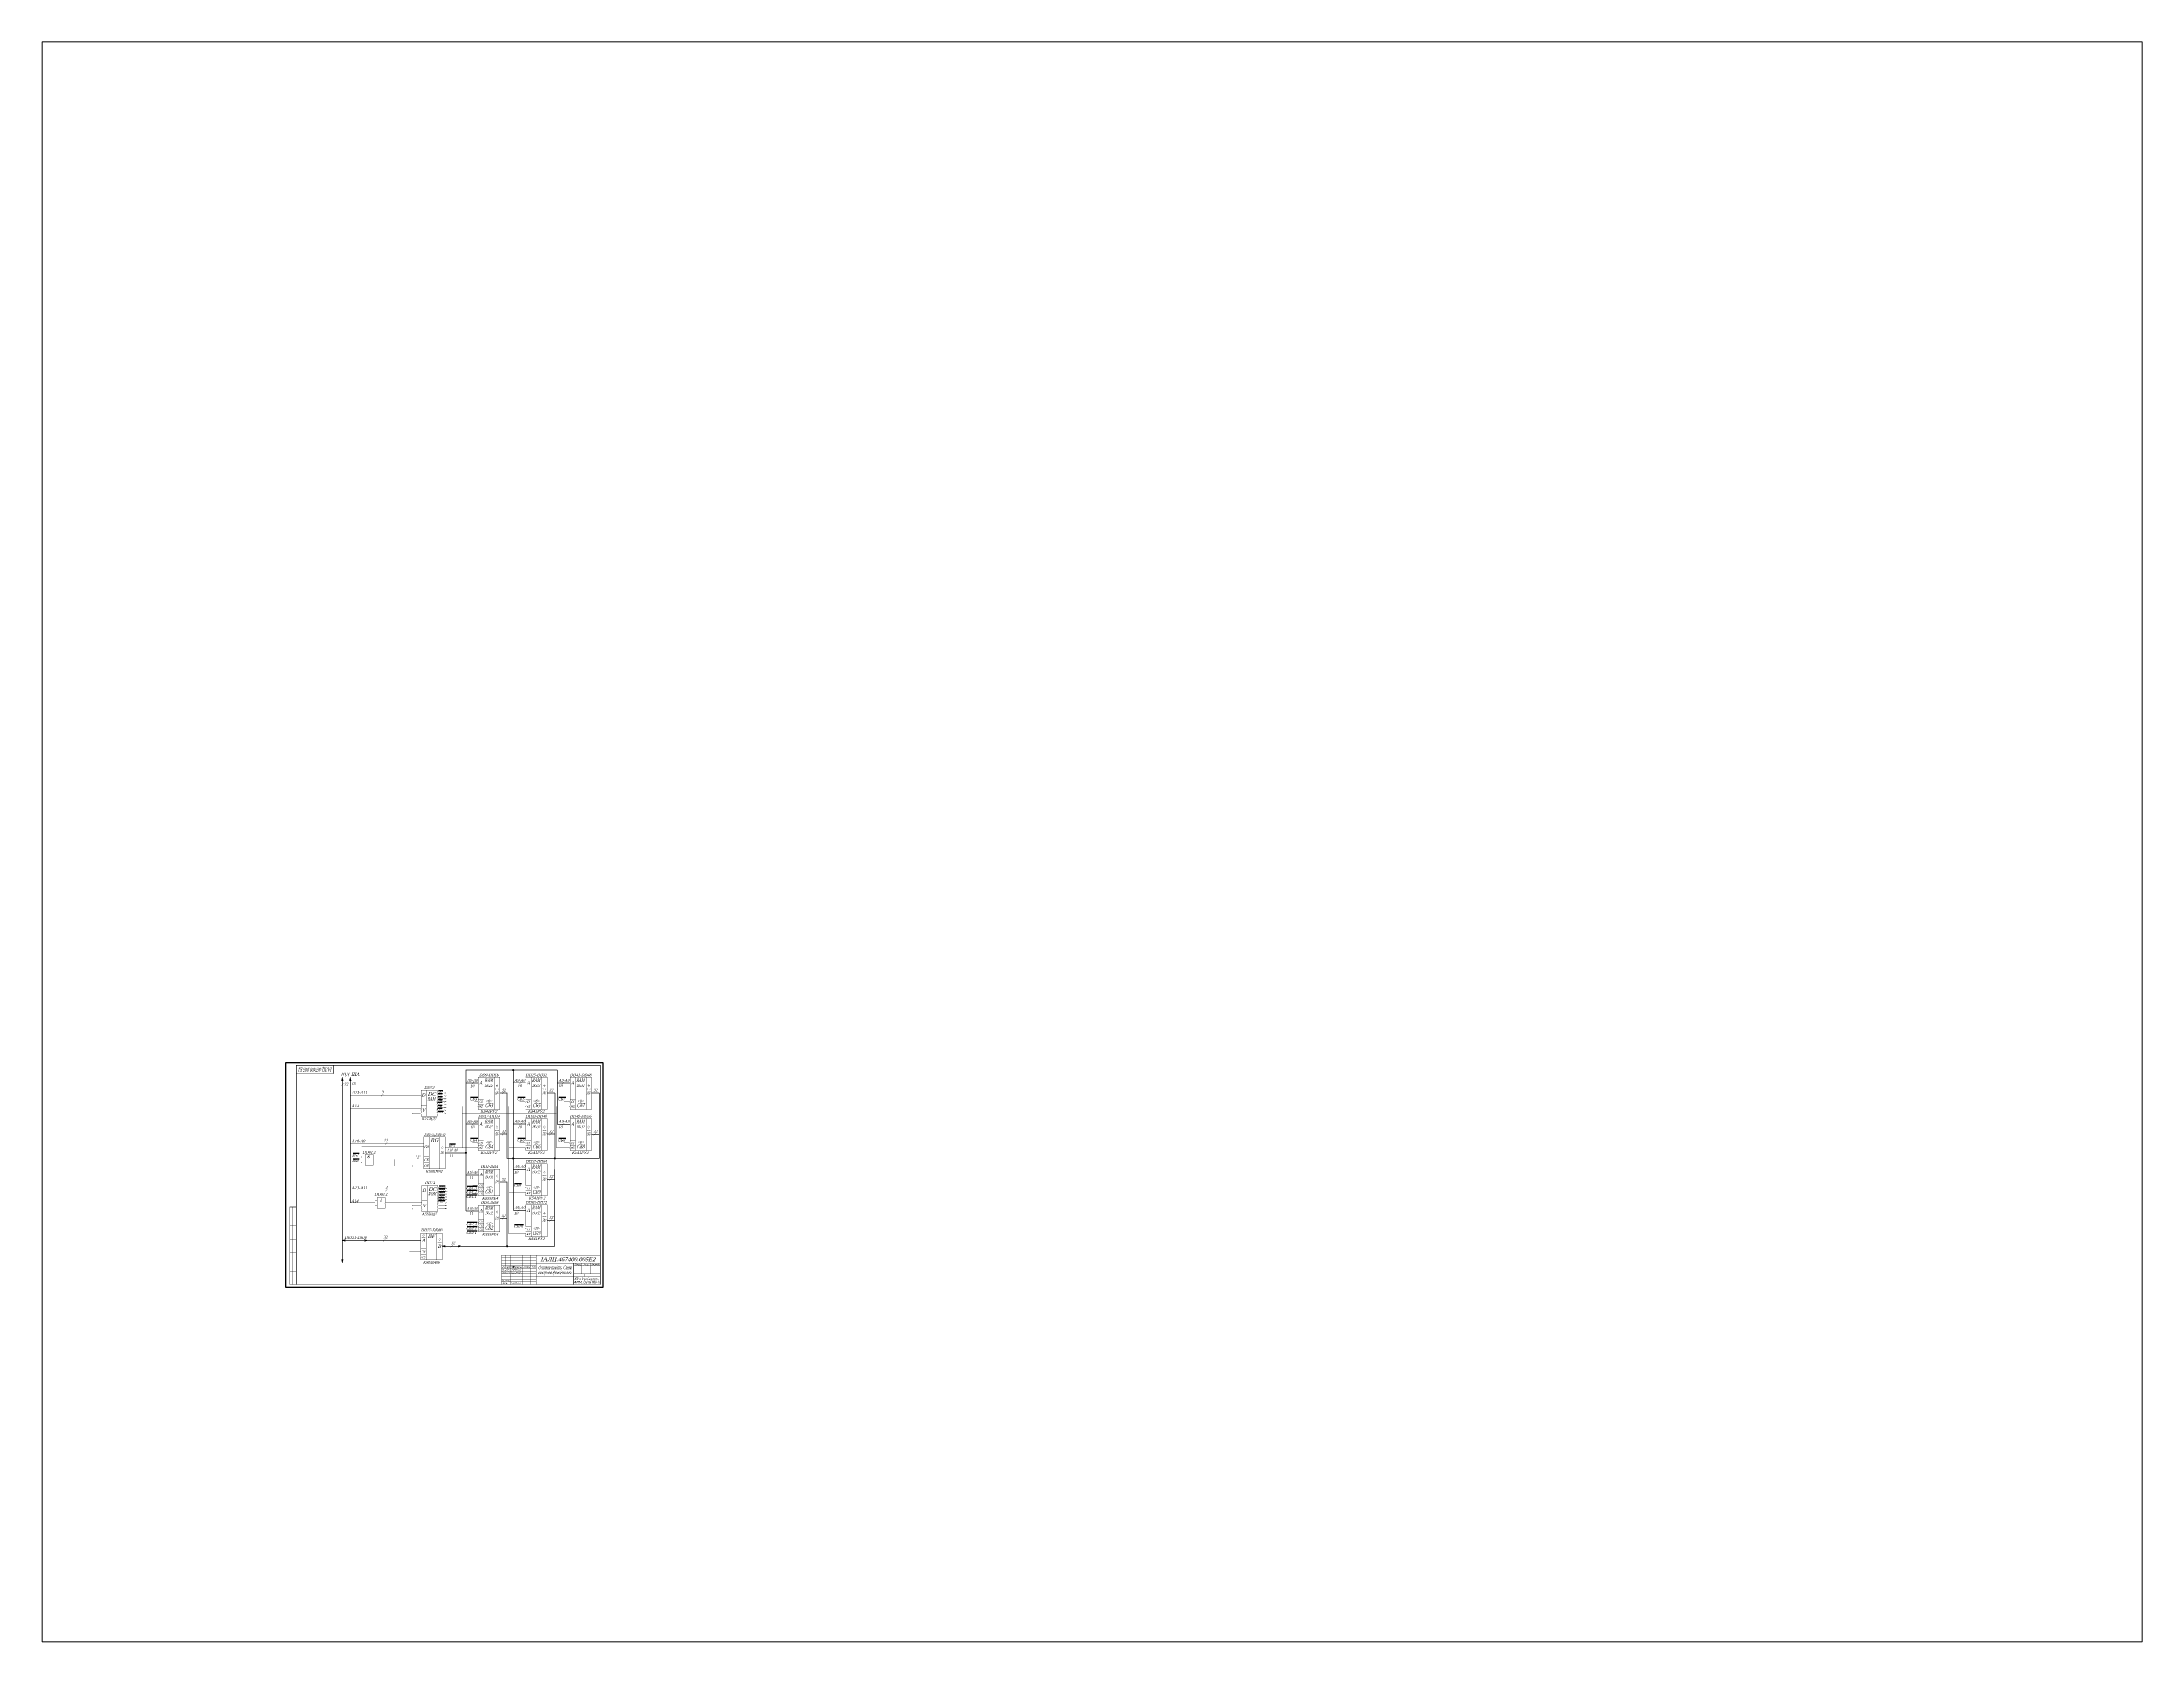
# Paper-space layout 'Layout1' of a CAD drawing. Extents: x 1.05 to 9.45, y 0.8 to 7.2.
# The model-space entities are those that its viewports show. They can reach past a viewport. Long polylines and large blocks are cut down to what shows.
import ezdxf
from ezdxf.enums import TextEntityAlignment as Align

# ---------------------------------------------------------------- set-up
doc = ezdxf.new("R2010")
doc.units = 0
doc.header["$MEASUREMENT"] = 0
doc.layers.get('0').update_dxf_attribs({"linetype": 'CONTINUOUS'})
doc.styles.add('ESKD', font='times.ttf', dxfattribs={"oblique": 15, "height": 5})

msp = doc.modelspace()

# ---------------------------------------------------------------- linework, layer by layer
for p, q in [((594, 420), (0, 420)), ((0, 420), (0, 0)), ((594, 0), (594, 420)), ((0, 0), (594, 0)), ((426.2, 37.6), (427.1, 37.6))]:
    msp.add_line(p, q)
at = {"lineweight": 30}
msp.add_line((204.5, 238.8), (204.5, 238.8), dxfattribs=at)
for points, const_width in [([(20, 400), (90, 400), (90, 415)], 1), ([(107.7, 385.9), (106.1, 391.7), (104.6, 385.9)], 1.2), ([(122.5, 385.9), (121, 391.7), (119.4, 385.9)], 1.2), ([(508.5, 406.3), (336.9, 406.3)], 1.2), ([(337.4, 406.8), (337.4, 142.7)], 1.2), ([(360.5, 348.3), (360.6, 392.8), (400.6, 392.8), (400.6, 332.8), (360.6, 332.8), (360.6, 337.4)], 0.6), ([(370.6, 332.8), (370.6, 392.8)], 0.6), ([(390.6, 332.8), (390.6, 392.8)], 0.6), ([(425.9, 406.2), (425.9, 143.7)], 1.2), ([(449.2, 348.3), (449.2, 392.8), (489.2, 392.8), (489.2, 332.8), (449.2, 332.8), (449.2, 337.4)], 0.6), ([(459.2, 332.8), (459.2, 392.8)], 0.6), ([(479.2, 332.8), (479.2, 392.8)], 0.6), ([(104.3, 377.3), (108.5, 381.5)], 0.3), ([(106.1, 391.7), (106.1, 46.5)], 1.2), ([(118.9, 377.8), (123.1, 382)], 0.3), ([(121, 391.7), (121, 157.9)], 1.2), ([(121.1, 359.4), (253.6, 359.4)], 0.3), ([(178.7, 357.3), (183, 361.6)], 0.3), ([(283.6, 368.8), (283.6, 368.8), (253.6, 368.8), (253.6, 332.1)], 0.6), ([(263.6, 368.8), (263.6, 320)], 0.6), ([(284.7, 363.4), (300.6, 363.4)], 0.3), ([(284.7, 357.9), (300.6, 357.9)], 0.3), ([(296.8, 362.3), (300.6, 363.4), (296.8, 364.4)], 0.3), ([(296.8, 356.9), (300.6, 357.9), (296.8, 358.9)], 0.3), ([(360.8, 382.3), (337.2, 382.3)], 1.2), ([(348.6, 380), (352.8, 384.3)], 0.3), ([(393.6, 370.4), (392.1, 370.9), (393.6, 371.4)], 0.3), ([(392.1, 370.9), (399.1, 370.9)], 0.3), ([(393.7, 376.9), (397.3, 376.9)], 0.3), ([(397.6, 370.4), (399.1, 370.9), (397.6, 371.4)], 0.3), ([(400.5, 363.6), (415.1, 363.6)], 1.2), ([(404.9, 361.3), (409.2, 365.6)], 0.3), ([(414.5, 240.4), (414.5, 364.2)], 1.2), ([(449.2, 382.4), (425.8, 382.4)], 1.2), ([(437.3, 380.1), (441.5, 384.3)], 0.3), ([(482.3, 370.4), (480.8, 370.9), (482.3, 371.4)], 0.3), ([(480.8, 370.9), (487.7, 370.9)], 0.3), ([(482.4, 376.9), (486, 376.9)], 0.3), ([(486.2, 370.4), (487.7, 370.9), (486.2, 371.4)], 0.3), ([(489.2, 363.6), (503.8, 363.6)], 1.2), ([(493.6, 361.4), (497.8, 365.6)], 0.3), ([(565.2, 370.4), (563.7, 370.9), (565.2, 371.4)], 0.3), ([(563.7, 370.9), (570.7, 370.9)], 0.3), ([(569.2, 370.4), (570.7, 370.9), (569.2, 371.4)], 0.3), ([(572.2, 363.6), (586.9, 363.6)], 1.2), ([(253.9, 334.9), (121, 334.9)], 0.3), ([(237.9, 56.5), (237.9, 331)], 0.3), ([(252.6, 331), (237.9, 331)], 0.3), ([(252.7, 324.9), (237.9, 324.9)], 0.3), ([(253.6, 340.9), (263.6, 340.9)], 0.6), ([(253.6, 329.8), (253.6, 326.1)], 0.6), ([(253.6, 323.8), (253.6, 320), (283.6, 320), (283.6, 320)], 0.6), ([(284.7, 352.4), (300.6, 352.4)], 0.3), ([(284.7, 347), (300.6, 347)], 0.3), ([(284.7, 341.7), (300.7, 341.7)], 0.3), ([(284.7, 336.2), (300.7, 336.2)], 0.3), ([(284.7, 331), (300.7, 331)], 0.3), ([(284.7, 325.4), (300.7, 325.4)], 0.3), ([(296.8, 351.4), (300.6, 352.4), (296.8, 353.5)], 0.3), ([(296.8, 346), (300.6, 347), (296.8, 348)], 0.3), ([(296.8, 340.7), (300.7, 341.7), (296.8, 342.7)], 0.3), ([(296.8, 335.2), (300.7, 336.2), (296.8, 337.3)], 0.3), ([(296.8, 329.9), (300.7, 331), (296.8, 332)], 0.3), ([(296.8, 324.3), (300.7, 325.4), (296.8, 326.4)], 0.3), ([(359.5, 338.5), (330.3, 338.5)], 0.3), ([(330.3, 261.4), (330.3, 338.7)], 0.3), ([(359.4, 347.4), (349.4, 347.3)], 0.3), ([(360.3, 351.8), (370.3, 351.8)], 0.6), ([(360.5, 339.6), (360.5, 346.1)], 0.6), ([(360.5, 342.7), (370.5, 342.7)], 0.6), ([(360.6, 271.1), (360.6, 315.6), (400.6, 315.6), (400.6, 255.6), (360.6, 255.6), (360.6, 260.2)], 0.6), ([(370.6, 255.6), (370.6, 315.6)], 0.6), ([(390.6, 255.6), (390.6, 315.6)], 0.6), ([(448.1, 347.4), (438.1, 347.4)], 0.3), ([(449, 351.9), (459, 351.9)], 0.6), ([(449.1, 342.8), (459.1, 342.8)], 0.6), ([(449.2, 339.6), (449.2, 346.2)], 0.6), ([(449.2, 271.1), (449.3, 315.6), (489.3, 315.6), (489.3, 255.6), (449.3, 255.6), (449.3, 260.2)], 0.6), ([(459.3, 255.6), (459.3, 315.6)], 0.6), ([(479.3, 255.6), (479.3, 315.6)], 0.6), ([(531.1, 347.4), (521.1, 347.4)], 0.3), ([(531.9, 351.9), (541.9, 351.9)], 0.6), ([(532.2, 339.6), (532.2, 346.2)], 0.6), ([(258.5, 228.1), (258.5, 281.2), (298.5, 281.2), (298.5, 221.2), (258.5, 221.2), (258.5, 225.8)], 0.6), ([(268.5, 221.2), (268.5, 281.2)], 0.6), ([(288.5, 221.2), (288.5, 281.2)], 0.6), ([(360.6, 305.1), (337.2, 305.1)], 1.2), ([(348.6, 302.8), (352.9, 307.1)], 0.3), ([(393.6, 293.2), (392.1, 293.7), (393.6, 294.2)], 0.3), ([(392.1, 293.7), (399.1, 293.7)], 0.3), ([(393.8, 299.7), (397.3, 299.7)], 0.3), ([(397.6, 293.2), (399.1, 293.7), (397.6, 294.2)], 0.3), ([(400.6, 286.4), (414.7, 286.4)], 1.2), ([(405, 284.1), (409.2, 288.4)], 0.3), ([(449.3, 305.2), (425.9, 305.2)], 1.2), ([(437.3, 302.9), (441.5, 307.1)], 0.3), ([(482.3, 293.2), (480.8, 293.7), (482.3, 294.2)], 0.3), ([(480.8, 293.7), (487.8, 293.7)], 0.3), ([(482.4, 299.7), (486, 299.7)], 0.3), ([(486.3, 293.2), (487.8, 293.7), (486.3, 294.2)], 0.3), ([(489.2, 286.4), (503.8, 286.4)], 1.2), ([(493.6, 284.2), (497.9, 288.4)], 0.3), ([(565.2, 293.2), (563.7, 293.7), (565.2, 294.2)], 0.3), ([(563.7, 293.7), (570.7, 293.7)], 0.3), ([(569.2, 293.2), (570.7, 293.7), (569.2, 294.2)], 0.3), ([(572.2, 286.3), (586.9, 286.3)], 1.2), ([(258.5, 268.9), (121, 268.9)], 1.2), ([(148.6, 243.6), (129.9, 243.6)], 0.3), ([(222.2, 263.3), (222.2, 263.3), (222.2, 263.3), (142.2, 263.3), (142.2, 243.6)], 0.3), ([(257.4, 226.8), (204.5, 226.8), (204.5, 238.8), (163.6, 238.8), (163.6, 238.8)], 0.3), ([(186.1, 266.7), (190.4, 271)], 0.3), ([(258.5, 263.3), (222.2, 263.3)], 0.3), ([(258.5, 238.7), (246.8, 238.7)], 0.3), ([(258.5, 245.2), (268.5, 245.2)], 0.6), ([(291.6, 261.2), (295.2, 261.2)], 0.3), ([(298.5, 251.4), (336.2, 251.4)], 1.2), ([(359.5, 261.3), (298.6, 261.3)], 0.3), ([(309.9, 249.3), (314.1, 253.5)], 0.3), ([(359.5, 270.2), (349.5, 270.1)], 0.3), ([(360.4, 274.6), (370.4, 274.6)], 0.6), ([(360.5, 265.5), (370.5, 265.5)], 0.6), ([(360.6, 262.4), (360.6, 268.9)], 0.6), ([(448.1, 270.2), (438.1, 270.2)], 0.3), ([(449, 274.7), (459, 274.7)], 0.6), ([(449.1, 265.6), (459.1, 265.6)], 0.6), ([(449.2, 262.4), (449.2, 269)], 0.6), ([(531.1, 270.2), (521.1, 270.2)], 0.3), ([(531.9, 274.7), (541.9, 274.7)], 0.6), ([(532.2, 262.4), (532.2, 269)], 0.6), ([(148.6, 233.6), (129.9, 233.6)], 0.3), ([(253.2, 66.9), (231.5, 66.9), (231.5, 214.8), (142.2, 214.8), (142.2, 233.6)], 0.3), ([(258.5, 233.2), (268.5, 233.2)], 0.6), ([(337.4, 210.2), (360.9, 210.2)], 1.2), ([(347.3, 208.1), (351.5, 212.4)], 0.3), ([(360.9, 191.4), (360.9, 221), (400.9, 221), (400.9, 171), (360.9, 171), (360.9, 173.5)], 0.6), ([(370.9, 194.1), (370.9, 221)], 0.6), ([(390.9, 171), (390.9, 221)], 0.6), ([(393.9, 208.2), (397.5, 208.2)], 0.3), ([(400.9, 196.6), (414.5, 196.6)], 1.2), ([(404.6, 194.3), (408.9, 198.6)], 0.3), ([(414.5, 76.5), (414.5, 197.2)], 1.2), ([(449.3, 220.4), (425.9, 220.4)], 1.2), ([(482.3, 208.6), (480.8, 209.1), (482.3, 209.6)], 0.3), ([(480.8, 209.1), (487.8, 209.1)], 0.3), ([(486.3, 208.6), (487.8, 209.1), (486.3, 209.6)], 0.3), ([(167.2, 157.9), (120.4, 157.9)], 0.3), ([(121.1, 181.2), (254.5, 181.2)], 0.3), ([(171.8, 163), (167.2, 163), (167.2, 153), (171.8, 153)], 0.3), ([(186.4, 156.8), (186.4, 148), (171.4, 148), (171.4, 168), (186.4, 168), (186.4, 159.1)], 0.6), ([(186.4, 179.1), (190.7, 183.3)], 0.3), ([(254.8, 158), (187.6, 158)], 0.3), ([(284.8, 190.6), (284.8, 190.6), (254.8, 190.6), (254.8, 153.9)], 0.6), ([(254.8, 162.7), (264.8, 162.7)], 0.6), ([(264.8, 190.6), (264.8, 141.9)], 0.6), ([(285.9, 185.2), (301.9, 185.2)], 0.3), ([(285.9, 179.7), (301.9, 179.7)], 0.3), ([(285.9, 174.3), (301.9, 174.3)], 0.3), ([(285.9, 168.8), (301.9, 168.8)], 0.3), ([(285.9, 163.6), (301.9, 163.6)], 0.3), ([(285.9, 158.1), (301.9, 158.1)], 0.3), ([(298, 184.2), (301.9, 185.2), (298, 186.3)], 0.3), ([(298, 178.7), (301.9, 179.7), (298, 180.8)], 0.3), ([(298, 173.2), (301.9, 174.3), (298, 175.3)], 0.3), ([(298, 167.8), (301.9, 168.8), (298, 169.9)], 0.3), ([(298, 162.5), (301.9, 163.6), (298, 164.6)], 0.3), ([(298, 157), (301.9, 158.1), (298, 159.1)], 0.3), ([(359.8, 190.2), (350, 190.2)], 0.3), ([(359.8, 182.5), (350, 182.5)], 0.3), ([(359.8, 174.7), (350, 174.7)], 0.3), ([(360.9, 194.1), (370.9, 194.1)], 0.6), ([(360.9, 186.4), (370.9, 186.4)], 0.6), ([(360.9, 178.7), (370.9, 178.7)], 0.6), ([(448.1, 185.6), (438.1, 185.6)], 0.3), ([(449, 190.1), (459, 190.1)], 0.6), ([(449.2, 177.8), (449.2, 184.4)], 0.6), ([(20, 5), (8, 5), (8, 150), (20, 150)], 1), ([(13, 5), (13, 150)], 0.5), ([(253.8, 152.8), (237.9, 152.8)], 0.3), ([(253.7, 146.8), (237.9, 146.8)], 0.3), ([(254.8, 151.7), (254.8, 147.9)], 0.6), ([(254.8, 145.7), (254.8, 141.9), (284.8, 141.9), (284.8, 141.9)], 0.6), ([(285.9, 152.8), (301.9, 152.8)], 0.3), ([(285.9, 147.2), (301.9, 147.2)], 0.3), ([(298, 151.8), (301.9, 152.8), (298, 153.8)], 0.3), ([(298, 146.2), (301.9, 147.2), (298, 148.2)], 0.3), ([(337.4, 142.7), (360.9, 142.7)], 1.2), ([(347.3, 140.6), (351.5, 144.9)], 0.3), ([(359.8, 122.7), (350, 122.7)], 0.3), ([(360.9, 123.9), (360.9, 153.5), (400.9, 153.5), (400.9, 103.5), (360.9, 103.5), (360.9, 106)], 0.6), ([(360.9, 126.6), (370.9, 126.6)], 0.6), ([(360.9, 118.9), (370.9, 118.9)], 0.6), ([(370.9, 126.6), (370.9, 153.5)], 0.6), ([(390.9, 103.5), (390.9, 153.5)], 0.6), ([(393.9, 140.7), (397.5, 140.7)], 0.3), ([(400.9, 129.1), (414.5, 129.1)], 1.2), ([(404.6, 126.8), (408.9, 131.1)], 0.3), ([(449.3, 143.7), (425.9, 143.7)], 1.2), ([(482.3, 131.9), (480.8, 132.4), (482.3, 132.9)], 0.3), ([(480.8, 132.4), (487.8, 132.4)], 0.3), ([(486.3, 131.9), (487.8, 132.4), (486.3, 132.9)], 0.3), ([(8, 115), (20, 115)], 0.5), ([(8, 90), (20, 90)], 0.5), ([(253.2, 87.5), (106.1, 87.5)], 1.2), ([(106.3, 87.5), (112.1, 89.1)], 1.2), ([(106.3, 87.5), (112.1, 86)], 1.2), ([(147.1, 85.9), (152.9, 87.5), (147.1, 89.1)], 1.2), ([(182.4, 85.4), (186.7, 89.6)], 0.3), ([(253.2, 68.1), (253.2, 101.3), (293.2, 101.3), (293.2, 51.3), (253.2, 51.3), (253.2, 55.5)], 0.6), ([(256.2, 92), (254.7, 92.5), (256.2, 93)], 0.3), ([(254.7, 92.5), (261.6, 92.5)], 0.3), ([(256.6, 97), (260.1, 97)], 0.3), ([(260.1, 92), (261.6, 92.5), (260.1, 93)], 0.3), ([(263.2, 51.3), (263.2, 101.3)], 0.6), ([(283.2, 51.3), (283.2, 101.3)], 0.6), ([(286.1, 83.8), (284.6, 84.3), (286.1, 84.8)], 0.3), ([(284.6, 84.3), (291.6, 84.3)], 0.3), ([(286.3, 89.6), (289.9, 89.6)], 0.3), ([(290.1, 83.8), (291.6, 84.3), (290.1, 84.8)], 0.3), ([(293.1, 76.7), (298.9, 78.2)], 1.2), ([(308.9, 74.6), (313.2, 78.9)], 0.3), ([(322.9, 75.2), (328.7, 76.7), (322.9, 78.3)], 1.2), ([(359.8, 115), (350, 115)], 0.3), ([(359.8, 107.1), (350, 107.1)], 0.3), ([(360.9, 111.2), (370.9, 111.2)], 0.6), ([(448.1, 108.9), (438.1, 108.9)], 0.3), ([(449, 113.4), (459, 113.4)], 0.6), ([(449.2, 101.1), (449.2, 107.7)], 0.6), ([(8, 65), (20, 65)], 0.5), ([(107.7, 52.3), (106.1, 46.5), (104.6, 52.3)], 1.2), ([(252.1, 56.6), (237.9, 56.6)], 0.3), ([(253.2, 71.8), (263.2, 71.8)], 0.6), ([(253.2, 57.7), (253.2, 68.1)], 0.6), ([(253.2, 61.8), (263.2, 61.8)], 0.6), ([(293.1, 76.7), (298.9, 75.1)], 1.2), ([(293.2, 76.7), (503.4, 76.7)], 1.2), ([(404, 5), (404, 60), (589, 60)], 1), ([(404, 40), (469, 40)], 0.6), ([(404, 55), (469, 55)], 0.4), ([(404, 50), (469, 50)], 0.4), ([(404, 45), (469, 45)], 0.4), ([(411, 60), (411, 35)], 0.6), ([(421, 5), (421, 60)], 0.6), ([(444, 5), (444, 60)], 0.6), ([(459, 5), (459, 60)], 0.6), ([(469, 5), (469, 60)], 0.8), ([(469, 45), (589, 45)], 0.8), ([(539, 5), (539, 45)], 0.8), ([(539, 40), (589, 40)], 0.6), ([(544, 25), (544, 40)], 0.4), ([(549, 25), (549, 40)], 0.4), ([(554, 25), (554, 45)], 0.6), ([(571, 25), (571, 45)], 0.6), ([(8, 30), (20, 30)], 0.5), ([(404, 35), (469, 35)], 0.6), ([(404, 30), (469, 30)], 0.4), ([(404, 25), (469, 25)], 0.4), ([(404, 20), (469, 20)], 0.4), ([(404, 15), (469, 15)], 0.4), ([(404, 10), (469, 10)], 0.4), ([(469, 20), (589, 20)], 0.8), ([(539, 25), (589, 25)], 0.6), ([(559, 20), (559, 25)], 0.6)]:
    msp.add_lwpolyline(points, dxfattribs=dict(const_width=const_width))
for points, const_width in [([(20, 415), (20, 5), (589, 5), (589, 415)], 1), ([(395.5, 374.4), (397.3, 376.9), (395.5, 379.3), (393.7, 376.9)], 0.3), ([(484.2, 374.5), (486, 376.9), (484.2, 379.3), (482.4, 376.9)], 0.3), ([(395.5, 297.2), (397.3, 299.7), (395.5, 302.1), (393.8, 299.7)], 0.3), ([(484.2, 297.3), (486, 299.7), (484.2, 302.1), (482.4, 299.7)], 0.3), ([(148.6, 228.6), (148.6, 248.6), (163.6, 248.6), (163.6, 228.6)], 0.6), ([(293.4, 258.8), (295.2, 261.2), (293.4, 263.6), (291.6, 261.2)], 0.3), ([(395.7, 205.7), (397.5, 208.2), (395.7, 210.6), (393.9, 208.2)], 0.3), ([(395.7, 138.2), (397.5, 140.7), (395.7, 143.1), (393.9, 140.7)], 0.3), ([(258.4, 94.5), (260.1, 97), (258.4, 99.4), (256.6, 97)], 0.3), ([(288.1, 87.2), (289.9, 89.6), (288.1, 92.1), (286.3, 89.6)], 0.3)]:
    msp.add_lwpolyline(points, close=True, dxfattribs=dict(const_width=const_width))
for points, const_width in [([(424.9, 406.2, 1), (426.9, 406.2, 1)], 1.97), ([(282.5, 363.4, 1), (284.7, 363.4, 1)], 0.25), ([(282.5, 358, 1), (284.7, 358, 1)], 0.25), ([(282.5, 352.5, 1), (284.7, 352.5, 1)], 0.25), ([(237.6, 324.9, 1), (238.3, 324.9, 1)], 0.75), ([(252.5, 331, 1), (254.7, 331, 1)], 0.25), ([(252.5, 325, 1), (254.7, 325, 1)], 0.25), ([(282.5, 347.1, 1), (284.7, 347.1, 1)], 0.25), ([(282.5, 341.7, 1), (284.7, 341.7, 1)], 0.25), ([(282.5, 336.3, 1), (284.7, 336.3, 1)], 0.25), ([(282.5, 331, 1), (284.7, 331, 1)], 0.25), ([(282.5, 325.5, 1), (284.7, 325.5, 1)], 0.25), ([(359.4, 347.3, 1), (361.6, 347.3, 1)], 0.25), ([(359.5, 338.5, 1), (361.7, 338.5, 1)], 0.25), ([(417.4, 325.1, 1), (418.2, 325.1, 1)], 0.75), ([(448, 347.3, 1), (450.3, 347.3, 1)], 0.25), ([(448.1, 338.5, 1), (450.4, 338.5, 1)], 0.25), ([(505.9, 325.1, 1), (506.6, 325.1, 1)], 0.75), ([(531, 347.3, 1), (533.3, 347.3, 1)], 0.25), ([(141.9, 243.7, 1), (142.6, 243.7, 1)], 0.75), ([(329.9, 261.4, 1), (330.7, 261.4, 1)], 0.75), ([(336.4, 251.4, 1), (338.4, 251.4, 1)], 1.97), ([(359.4, 270.1, 1), (361.7, 270.1, 1)], 0.25), ([(359.5, 261.3, 1), (361.8, 261.3, 1)], 0.25), ([(424.9, 241, 1), (426.9, 241, 1)], 1.97), ([(448.1, 270.1, 1), (450.3, 270.1, 1)], 0.25), ([(448.2, 261.3, 1), (450.4, 261.3, 1)], 0.25), ([(502.9, 241, 1), (504.8, 241, 1)], 1.97), ([(531, 270.1, 1), (533.3, 270.1, 1)], 0.25), ([(141.9, 233.6, 1), (142.6, 233.6, 1)], 0.75), ([(237.5, 226.7, 1), (238.3, 226.7, 1)], 0.75), ([(257.4, 227, 1), (259.6, 227, 1)], 0.25), ([(185.4, 158, 1), (187.6, 158, 1)], 0.25), ([(283.7, 185.2, 1), (285.9, 185.2, 1)], 0.25), ([(283.7, 179.8, 1), (285.9, 179.8, 1)], 0.25), ([(283.7, 174.4, 1), (285.9, 174.4, 1)], 0.25), ([(283.7, 169, 1), (285.9, 169, 1)], 0.25), ([(283.7, 163.6, 1), (285.9, 163.6, 1)], 0.25), ([(283.7, 158.1, 1), (285.9, 158.1, 1)], 0.25), ([(359.8, 190.3, 1), (362, 190.3, 1)], 0.25), ([(359.8, 182.6, 1), (362, 182.6, 1)], 0.25), ([(359.8, 174.7, 1), (362, 174.7, 1)], 0.25), ([(448.1, 185.5, 1), (450.3, 185.5, 1)], 0.25), ([(237.6, 152.7, 1), (238.3, 152.7, 1)], 0.75), ([(237.6, 146.7, 1), (238.3, 146.7, 1)], 0.75), ([(253.7, 152.8, 1), (256, 152.8, 1)], 0.25), ([(253.7, 146.8, 1), (256, 146.8, 1)], 0.25), ([(283.7, 152.8, 1), (285.9, 152.8, 1)], 0.25), ([(283.7, 147.3, 1), (286, 147.3, 1)], 0.25), ([(359.8, 122.7, 1), (362, 122.7, 1)], 0.25), ([(359.8, 115, 1), (362, 115, 1)], 0.25), ([(359.8, 107.1, 1), (362, 107.1, 1)], 0.25), ([(413.5, 76.7, 1), (415.5, 76.7, 1)], 1.97), ([(448.1, 108.8, 1), (450.3, 108.8, 1)], 0.25), ([(252, 56.6, 1), (254.3, 56.6, 1)], 0.25)]:
    msp.add_lwpolyline(points, format="xyb", close=True, dxfattribs=dict(const_width=const_width))
for points, const_width in [([(508.5, 406.3), (508.5, 305)], 1.2), ([(532.2, 348.3), (532.2, 392.8), (572.2, 392.8), (572.2, 332.8), (532.2, 332.8), (532.2, 337.4)], 0.6), ([(542.2, 332.8), (542.2, 392.8)], 0.6), ([(562.2, 332.8), (562.2, 392.8)], 0.6), ([(283.6, 368.8), (283.6, 364.5)], 0.6), ([(283.6, 362.3), (283.6, 359.1)], 0.6), ([(283.6, 356.8), (283.6, 353.7)], 0.6), ([(414.5, 241), (503.8, 241), (503.8, 363.6)], 1.2), ([(586.9, 363.6), (586.9, 241), (503.8, 241)], 1.2), ([(532.2, 382.2), (522.3, 382.2), (508.5, 382.2)], 1.2), ([(517, 380.1), (521.2, 384.3)], 0.3), ([(563.7, 370.9), (570.7, 370.9)], 0.3), ([(563.7, 370.9), (570.7, 370.9)], 0.3), ([(565.4, 376.9), (568.9, 376.9)], 0.3), ([(576.6, 361.4), (580.8, 365.6)], 0.3), ([(283.6, 348.3), (283.6, 351.4)], 0.6), ([(283.6, 342.8), (283.6, 346)], 0.6), ([(283.6, 337.4), (283.6, 340.6)], 0.6), ([(283.6, 332.1), (283.6, 335.2)], 0.6), ([(283.6, 326.6), (283.6, 329.8)], 0.6), ([(283.6, 320), (283.6, 324.3)], 0.6), ([(531.1, 338.5), (522.4, 338.5), (506.2, 338.5), (506.2, 325.1), (438.9, 325.1), (330.3, 325.1)], 0.3), ([(448.1, 338.6), (438.9, 338.5), (417.8, 338.6), (417.8, 325.1), (417.8, 261.3), (448.2, 261.3)], 0.3), ([(506.2, 325.1), (506.2, 261.3), (531.1, 261.3)], 0.3), ([(532.1, 342.8), (542.1, 342.8)], 0.6), ([(532.2, 271.1), (532.2, 315.6), (572.2, 315.6), (572.2, 255.6), (532.2, 255.6), (532.2, 260.2)], 0.6), ([(542.2, 255.6), (542.2, 315.6)], 0.6), ([(562.2, 255.6), (562.2, 315.6)], 0.6), ([(508.5, 305), (522.3, 305), (532.2, 305)], 1.2), ([(517, 302.9), (521.2, 307.1)], 0.3), ([(563.7, 293.7), (570.7, 293.7)], 0.3), ([(565.4, 299.7), (568.9, 299.7)], 0.3), ([(576.6, 284.2), (580.8, 288.4)], 0.3), ([(417.8, 261.3), (417.8, 176.7), (448.2, 176.7)], 0.3), ([(503.8, 241), (503.4, 76.7)], 1.2), ([(532.1, 265.6), (542.1, 265.6)], 0.6), ([(434, 218.3), (438.3, 222.5)], 0.3), ([(449.2, 186.5), (449.3, 231), (489.3, 231), (489.3, 171), (449.3, 171), (449.3, 175.6)], 0.6), ([(459.3, 171), (459.3, 231)], 0.6), ([(479.3, 171), (479.3, 231)], 0.6), ([(480.8, 209.1), (487.8, 209.1)], 0.3), ([(480.8, 209.1), (487.8, 209.1)], 0.3), ([(482.4, 215.1), (486, 215.1)], 0.3), ([(489.3, 201.7), (503.8, 201.7)], 1.2), ([(493.6, 199.6), (497.9, 203.8)], 0.3), ([(284.8, 190.6), (284.8, 186.3)], 0.6), ([(284.8, 184.1), (284.8, 180.9)], 0.6), ([(284.8, 178.7), (284.8, 175.5)], 0.6), ([(284.8, 170.1), (284.8, 173.3)], 0.6), ([(284.8, 164.7), (284.8, 167.8)], 0.6), ([(284.8, 159.3), (284.8, 162.4)], 0.6), ([(284.8, 153.9), (284.8, 157)], 0.6), ([(360.9, 189.1), (360.9, 183.7)], 0.6), ([(360.9, 181.4), (360.9, 175.8)], 0.6), ([(370.9, 194.1), (370.9, 186.4)], 0.6), ([(370.9, 186.4), (370.9, 178.7)], 0.6), ([(370.9, 178.7), (370.9, 171)], 0.6), ([(448.2, 100), (417.8, 100), (417.8, 176.7)], 0.3), ([(449.1, 181), (459.1, 181)], 0.6), ([(284.8, 148.4), (284.8, 151.7)], 0.6), ([(284.8, 141.9), (284.8, 146.2)], 0.6), ([(360.9, 121.6), (360.9, 116.2)], 0.6), ([(370.9, 126.6), (370.9, 118.9)], 0.6), ([(370.9, 118.9), (370.9, 111.2)], 0.6), ([(434, 141.6), (438.3, 145.8)], 0.3), ([(449.2, 109.8), (449.3, 154.3), (489.3, 154.3), (489.3, 94.3), (449.3, 94.3), (449.3, 98.9)], 0.6), ([(459.3, 94.3), (459.3, 154.3)], 0.6), ([(479.3, 94.3), (479.3, 154.3)], 0.6), ([(480.8, 132.4), (487.8, 132.4)], 0.3), ([(480.8, 132.4), (487.8, 132.4)], 0.3), ([(482.4, 138.4), (486, 138.4)], 0.3), ([(489.3, 125), (503.8, 125)], 1.2), ([(493.6, 122.9), (497.9, 127.1)], 0.3), ([(360.9, 108.3), (360.9, 113.9)], 0.6), ([(370.9, 111.2), (370.9, 103.5)], 0.6), ([(449.1, 104.3), (459.1, 104.3)], 0.6)]:
    msp.add_lwpolyline(points, dxfattribs=dict(at, const_width=const_width))
at = {"lineweight": 30, "const_width": 0.3}
for points in [[(567.1, 374.5), (568.9, 376.9), (567.1, 379.3), (565.4, 376.9)], [(567.1, 297.3), (568.9, 299.7), (567.1, 302.1), (565.4, 299.7)], [(484.2, 212.7), (486, 215.1), (484.2, 217.5), (482.4, 215.1)], [(484.2, 136), (486, 138.4), (484.2, 140.8), (482.4, 138.4)]]:
    msp.add_lwpolyline(points, close=True, dxfattribs=at)
at = {"lineweight": 30, "const_width": 0.25}
for points in [[(531.1, 338.5, 1), (533.3, 338.5, 1)], [(531.1, 261.3, 1), (533.3, 261.3, 1)], [(448.2, 176.7, 1), (450.4, 176.7, 1)], [(448.2, 100, 1), (450.4, 100, 1)]]:
    msp.add_lwpolyline(points, format="xyb", close=True, dxfattribs=at)
msp.add_circle((426.7, 38.2), 0.462)

# ---------------------------------------------------------------- texts
at = {"style": 'ESKD', "oblique": 15}
for s, height, rotation, width, p, p2 in [('ІАЛЦ.467400.005 Е2', 7, 180, 0.684859, (86.8, 410.5), (24.4, 410.5)), ('Дата', 3.3, 358.384, 0.787114, (459.9, 36), (467.6, 35.8)), ('Аркушiв', 3.3, 359.3987, 0.840496, (571.8, 40.9), (587.1, 40.8)), ('КПІ ім. Ігоря Сікорського,', 5, 359.7985, 0.545569, (540.4, 13.3), (586, 13.1))]:
    msp.add_text(s, height=height, rotation=rotation, dxfattribs=dict(at, width=width)).set_placement(p, p2, align=Align.FIT)
for s, height, p in [('ШД', 6, (103.4, 395.6)), ('ША', 6, (122.5, 395.3)), ('32', 5, (109.2, 377.7)), ('15', 5, (123.1, 378.4)), ('A13-A11', 5, (123.9, 362.1)), ('%%OСБ4', 3, (284.4, 358.9)), ('%%OСБ5', 3, (284.7, 353.5)), ('%%OСБ3', 3, (285, 364.3)), ('%%OСБ3', 5, (344.5, 349.8)), ('10', 5, (345.3, 374.3)), ('32', 5, (404.2, 366.6)), ('%%OСБ5', 5, (433.1, 349.8)), ('10', 5, (433.9, 374.4)), ('32', 5, (492.9, 366.6)), ('%%OСБ7', 5, (509.4, 349.8)), ('10', 5, (510.2, 374.4)), ('32', 5, (575.8, 366.6)), ('A14', 5, (123.3, 336.9)), ('%%OСБ7', 3, (284.1, 342.5)), ('%%OСБ9', 3, (284.1, 331.5)), ('%%OСБ8', 3, (284.3, 337.2)), ('%%OСБ10', 3, (284.3, 326.1)), ('%%OСБ6', 3, (284.4, 347.9)), ('A10-A0', 5, (123.4, 270.9)), ('%%OСБ4', 5, (344.5, 272.6)), ('10', 5, (345.3, 297.1)), ('32', 5, (404.2, 289.4)), ('%%OСБ6', 5, (433.2, 272.6)), ('10', 5, (434, 297.2)), ('32', 5, (492.9, 289.4)), ('%%OСБ8', 5, (509.4, 272.6)), ('10', 5, (510.2, 297.2)), ('32', 5, (575.8, 289.4)), ('"1"', 5, (242.3, 241.4)), ('CE', 4.5, (258.8, 235.9)), ('11', 5, (305.5, 243.5)), ('OE', 4.5, (258.7, 224.7)), ('11', 5, (343.1, 202.3)), ('32', 5, (403.5, 199.1)), ('10', 5, (427.3, 212.6)), ('32', 5, (492.9, 204.8)), ('A14', 5, (122.8, 159.1)), ('A13-A11', 5, (123.6, 183.5)), ('%%OСБ2.2', 3, (285.2, 164.1)), ('%%OСБ2.3', 3, (285.4, 158.8)), ('%%OСБ1.2', 3, (285.5, 180.4)), ('%%OСБ2.1', 3, (285.5, 169.5)), ('%%OСБ1.3', 3, (285.8, 175)), ('%%OСБ1.1', 3, (286.1, 185.9)), ('%%OСБ1.1', 5, (337.8, 167.1)), ('%%OСБ1.3', 5, (338, 183.1)), ('%%OСБ1.2', 5, (338, 175.3)), ('%%OСБ9', 5, (426.5, 188)), ('%%OСБ2.3', 5, (338, 115.5)), ('11', 5, (343.1, 134.8)), ('32', 5, (403.5, 131.6)), ('10', 5, (427.3, 135.9)), ('32', 5, (492.9, 128.1)), ('DIO31-DIO0', 5, (110.3, 90.4)), ('32', 5, (182.9, 91.2)), ('32', 5, (309.4, 80.5)), ('%%OСБ2.2', 5, (338, 107.7)), ('%%OСБ2.1', 5, (338, 99.6)), ('%%OСБ10', 5, (426.5, 111.3)), ('Арк.', 3.3, (557.3, 40.8)), ('Затв.', 3.3, (405, 6.1)), ('ФПМ, група КВ-11', 4, (539.1, 7.3))]:
    msp.add_text(s, height=height, dxfattribs=at).set_placement(p)
for s, height, p in [('DD9-DD16', 5, (380.2, 394.7)), ('DD25-DD32', 5, (468.9, 394.7)), ('DD41-DD48', 5, (551.8, 394.7)), ('3', 5, (180.9, 362.7)), ('D', 6, (257.8, 356.6)), ('DD73', 5, (268.7, 371.6)), ('DC', 7, (273.3, 358)), ('A', 6, (365.3, 379.4)), ('A', 6, (454, 379.4)), ('A', 6, (536.9, 379.4)), ('V', 6, (258, 328)), ('DD17-DD24', 5, (380.2, 317.5)), ('DD33-DD40', 5, (468.9, 317.5)), ('DD49-DD56', 5, (551.8, 317.5)), ('11', 5, (187.5, 272.9)), ('DD75,DD76', 5, (278.8, 283.2)), ('RG', 7, (278.4, 271.5)), ('A', 6, (365.3, 302.2)), ('A', 6, (454, 302.2)), ('A', 6, (536.9, 302.2)), ('DD81.1', 5, (156.2, 250.1)), ('&', 5, (155.3, 241.5)), ('DI', 5.5, (263.1, 260.2)), ('DD57-DD64', 5, (468.9, 232.9)), ('DD74', 5, (269.9, 193.4)), ('A', 6, (365.6, 207.9)), ('DD1-DD4', 5, (381.2, 223.2)), ('A', 6, (454, 217.6)), ('DD82.1', 5, (178.6, 171.5)), ('1', 5, (178, 160.8)), ('3', 5, (188.5, 184.5)), ('D', 6, (259, 178.4)), ('DC', 7, (274.5, 179.9)), ('DD5-DD8', 5, (381.2, 155.7)), ('DD65-DD72', 5, (468.9, 156.2)), ('V', 6, (259.2, 149.9)), ('A', 6, (365.6, 140.3)), ('A', 6, (454, 140.9)), ('DD77-DD80', 5, (273.1, 104.4)), ('A', 6, (257.9, 84.5)), ('BF', 7, (272.3, 92.1)), ('B', 6, (287.7, 73.4))]:
    msp.add_text(s, height=height, dxfattribs=at).set_placement(p, align=Align.CENTER)
for s, height, width, p, p2 in [('RAM', 7, 0.618396, (265.3, 349.1), (279.9, 349.1)), ('A9-A0', 5, 0.981695, (339.2, 384.7), (359.3, 384.7)), ('RAM', 7, 0.638692, (372.2, 383.9), (387.3, 383.9)), ('1Kx32', 5, 0.738781, (372.2, 374.8), (387.1, 374.8)), ('DIO', 5.5, 0.42749, (391.9, 361.2), (398.1, 361.2)), ('A9-A0', 5, 0.981695, (427.8, 384.8), (447.9, 384.8)), ('RAM', 7, 0.638692, (460.9, 384), (475.9, 384)), ('1Kx32', 5, 0.738781, (460.9, 374.8), (475.7, 374.8)), ('DIO', 5.5, 0.42749, (480.6, 361.2), (486.7, 361.2)), ('A9-A0', 5, 0.981695, (510.8, 384.8), (530.9, 384.8)), ('RAM', 7, 0.638692, (543.9, 384), (558.9, 384)), ('1Kx32', 5, 0.738781, (543.9, 374.8), (558.7, 374.8)), ('DIO', 5.5, 0.42749, (563.5, 361.2), (569.7, 361.2)), ('К555ИД7', 5, 0.914207, (254.2, 312.7), (281.7, 312.7)), ('CS', 4, 0.827434, (362.2, 344.8), (368.2, 344.8)), ('W/R', 4, 0.567794, (362.2, 336.1), (368.6, 336.1)), ('К541РУ2', 5, 1.063016, (364.7, 326.7), (395.6, 326.7)), ('СБ3', 7, 0.809152, (373, 336.9), (387.6, 336.9)), ('<8>', 5, 1.023525, (374.2, 346), (386.5, 346)), ('CS', 4, 0.827434, (450.9, 344.8), (456.9, 344.8)), ('W/R', 4, 0.567794, (450.9, 336.2), (457.2, 336.2)), ('К541РУ2', 5, 1.063016, (453.4, 326.7), (484.2, 326.7)), ('СБ5', 7, 0.809152, (461.7, 336.9), (476.2, 336.9)), ('<8>', 5, 1.023525, (462.8, 346), (475.1, 346)), ('CS', 4, 0.827434, (533.9, 344.8), (539.8, 344.8)), ('W/R', 4, 0.567794, (533.8, 336.2), (540.2, 336.2)), ('СБ7', 7, 0.809152, (544.6, 336.9), (559.2, 336.9)), ('<8>', 5, 1.023525, (545.8, 346), (558.1, 346)), ('A9-A0', 5, 0.981695, (339.2, 307.5), (359.3, 307.5)), ('RAM', 7, 0.638692, (372.3, 306.7), (387.3, 306.7)), ('1Kx32', 5, 0.738781, (372.3, 297.6), (387.1, 297.6)), ('DIO', 5.5, 0.42749, (392, 284), (398.1, 284)), ('A9-A0', 5, 0.981695, (427.8, 307.6), (448, 307.6)), ('RAM', 7, 0.638692, (460.9, 306.8), (476, 306.8)), ('1Kx32', 5, 0.738781, (460.9, 297.6), (475.8, 297.6)), ('DIO', 5.5, 0.42749, (480.6, 284), (486.8, 284)), ('A9-A0', 5, 0.981695, (510.8, 307.6), (530.9, 307.6)), ('RAM', 7, 0.638692, (543.9, 306.8), (558.9, 306.8)), ('1Kx32', 5, 0.738781, (543.9, 297.6), (558.7, 297.6)), ('DIO', 5.5, 0.42749, (563.5, 284), (569.7, 284)), ('%%oMWT', 5, 0.617682, (124.9, 244.5), (136.1, 244.5)), ('%%oMRD', 5, 0.654276, (124.9, 234.5), (135.9, 234.5)), ('DO', 5.5, 0.521099, (289.7, 249.3), (295.8, 249.3)), ('A10-A0', 5, 0.81223, (302.2, 254.3), (321.8, 254.3)), ('%%oMWT', 5, 0.617682, (305.3, 262.4), (316.5, 262.4)), ('CS', 4, 0.827434, (362.3, 267.6), (368.2, 267.6)), ('W/R', 4, 0.567794, (362.3, 258.9), (368.6, 258.9)), ('К541РУ2', 5, 1.063016, (364.8, 249.5), (395.6, 249.5)), ('СБ4', 7, 0.809152, (373, 259.7), (387.6, 259.7)), ('<8>', 5, 1.023525, (374.2, 268.8), (386.5, 268.8)), ('CS', 4, 0.827434, (450.9, 267.6), (456.9, 267.6)), ('W/R', 4, 0.567794, (450.9, 259), (457.3, 259)), ('К541РУ2', 5, 1.063016, (453.4, 249.5), (484.3, 249.5)), ('СБ6', 7, 0.809152, (461.7, 259.7), (476.3, 259.7)), ('<8>', 5, 1.023525, (462.9, 268.8), (475.2, 268.8)), ('CS', 4, 0.827434, (533.9, 267.6), (539.8, 267.6)), ('W/R', 4, 0.567794, (533.8, 259), (540.2, 259)), ('К541РУ2', 5, 1.063016, (535.7, 249.5), (566.6, 249.5)), ('СБ8', 7, 0.809152, (544.6, 259.7), (559.2, 259.7)), ('<8>', 5, 1.023525, (545.8, 268.8), (558.1, 268.8)), ('К580ИР82', 5, 0.944515, (262, 214.1), (293, 214.1)), ('A10-A0', 5, 0.81223, (339.4, 212.7), (359.1, 212.7)), ('ROM', 7, 0.618396, (372.8, 212.3), (387.4, 212.3)), ('2Kx32', 5, 0.716266, (373.2, 203.7), (387.6, 203.7)), ('DO', 5.5, 0.542267, (392, 194.2), (398.4, 194.2)), ('A9-A0', 5, 0.981695, (427.8, 223), (448, 223)), ('RAM', 7, 0.638692, (460.9, 222.1), (476, 222.1)), ('1Kx32', 5, 0.738781, (460.9, 213), (475.8, 213)), ('DIO', 5.5, 0.42749, (480.6, 199.4), (486.8, 199.4)), ('ROM', 7, 0.618396, (266.5, 171), (281.1, 171)), ('CS3', 4, 0.675746, (362.3, 188.2), (369.2, 188.2)), ('CS2', 4, 0.675746, (362.3, 180.5), (369.2, 180.5)), ('CS1', 4, 0.675746, (362.3, 172.9), (369.2, 172.9)), ('К555РЕ4', 5, 1.058506, (367.5, 164), (397.4, 164)), ('СБ1', 7, 0.809152, (373, 175.4), (387.6, 175.4)), ('<4>', 5, 1.023525, (374.7, 184.3), (387, 184.3)), ('CS', 4, 0.827434, (450.9, 183), (456.9, 183)), ('W/R', 4, 0.567794, (450.9, 174.4), (457.3, 174.4)), ('К541РУ2', 5, 1.063016, (454.8, 164.5), (485.7, 164.5)), ('СБ9', 7, 0.809152, (461.7, 175.1), (476.3, 175.1)), ('<8>', 5, 1.023525, (462.9, 184.2), (475.2, 184.2)), ('К555ИД7', 5, 0.914207, (255.4, 134.5), (282.9, 134.5)), ('A10-A0', 5, 0.81223, (339.4, 145.1), (359.1, 145.1)), ('CS3', 4, 0.675746, (362.3, 120.6), (369.2, 120.6)), ('ROM', 7, 0.618396, (372.8, 144.8), (387.4, 144.8)), ('2Kx32', 5, 0.716266, (373.2, 136.1), (387.6, 136.1)), ('<4>', 5, 1.023525, (374.7, 116.8), (387, 116.8)), ('DO', 5.5, 0.542267, (392, 126.6), (398.4, 126.6)), ('A9-A0', 5, 0.981695, (427.8, 146.3), (448, 146.3)), ('RAM', 7, 0.638692, (460.9, 145.5), (476, 145.5)), ('1Kx32', 5, 0.738781, (460.9, 136.3), (475.8, 136.3)), ('DIO', 5.5, 0.42749, (480.6, 122.7), (486.8, 122.7)), ('CS2', 4, 0.675746, (362.3, 113), (369.2, 113)), ('CS1', 4, 0.675746, (362.3, 105.3), (369.2, 105.3)), ('К555РЕ4', 5, 1.058506, (367.5, 96.4), (397.4, 96.4)), ('СБ2', 7, 0.809152, (373, 107.9), (387.6, 107.9)), ('CS', 4, 0.827434, (450.9, 106.3), (456.9, 106.3)), ('W/R', 4, 0.567794, (450.9, 97.7), (457.3, 97.7)), ('К541РУ2', 5, 1.063016, (453.9, 88.4), (484.8, 88.4)), ('СБ10', 7, 0.628636, (461.7, 98.4), (476.3, 98.4)), ('<8>', 5, 1.023525, (462.9, 107.5), (475.2, 107.5)), ('W/R', 4.5, 0.505894, (254.6, 64.5), (261, 64.5)), ('CS', 4, 0.810846, (255.3, 54.3), (261.1, 54.3)), ('К580ВА86', 5, 0.911381, (257.2, 44.2), (287.9, 44.2)), ("Основна пам'ять. Схема", 6.5, 0.643528, (472.4, 33.7), (535.6, 33.7)), ('ІАЛЦ.467400.005Е2', 7, 1.158265, (477.1, 48.7), (579.7, 48.7)), ('Лiт-ра.', 3.3, 0.898367, (540, 40.8), (552.8, 40.8)), ('Зм.', 3.3, 0.825561, (404.8, 35.8), (410.3, 35.8)), ('Перевiр.', 3.3, 0.811026, (405, 25.8), (419.3, 25.8)), ('Н. контр.', 3.3, 0.744927, (405.2, 10.8), (419.5, 10.8)), ('Розроб.', 3.3, 0.901817, (405.2, 30.7), (419.3, 30.7)), ('Арк', 3.3, 0.966742, (411.8, 35.8), (419.8, 35.8)), ('N докум.', 3.3, 1.102323, (421.9, 35.8), (442.6, 35.8)), ('Клятченко Я.М.', 3.3, 0.562939, (422.2, 25.8), (440.9, 25.8)), ('Клятченко Я.М.', 3.3, 0.562939, (422.2, 6.1), (440.9, 6.1)), ('Терентьєв І.Д.', 3.3, 0.631643, (422, 30.9), (440.8, 30.9)), ('Пiдпис', 3.3, 0.848788, (445, 35.8), (457.5, 35.8)), ('електрична функцiональна.', 6.5, 0.567878, (471.7, 24.6), (535.6, 24.6))]:
    msp.add_text(s, height=height, dxfattribs=dict(at, width=width)).set_placement(p, p2, align=Align.FIT)

psp = doc.layouts.get("Layout1")

# ---------------------------------------------------------------- viewports
at = {"layer": '0'}
psp.add_viewport(center=(5.25, 4), size=(8.4, 6.4), view_center_point=(1508.9375, 833.0699), view_height=2993.971898, dxfattribs=at)

doc.saveas('drawing.dxf')
